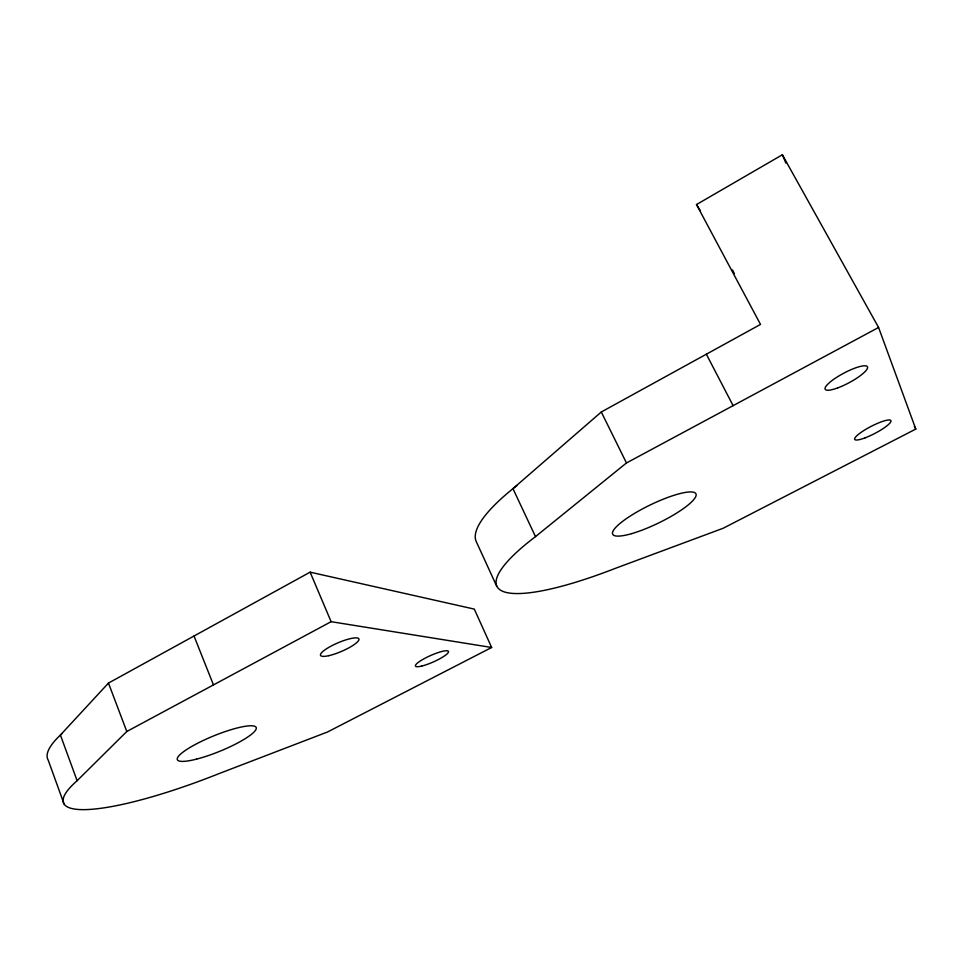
<?xml version="1.0" encoding="UTF-8"?>
<svg xmlns="http://www.w3.org/2000/svg" width="964" height="964" viewBox="0 0 964 964"><rect width="100%" height="100%" fill="white"/><g stroke="black" fill="none" stroke-linecap="round" stroke-linejoin="round"><path stroke-width="1.45" d="M108.474 683.078L60.419 735.05L77.12 780.707A161.663 31.535 -22.2 0 0 218.876 773.67L327.579 731.965L491.64 647.483L474.3 609.103L310.119 572.158L108.474 683.078L126.79 731.495L77.12 780.707M601.295 411.99L512.956 488.652L535.49 536.623A175.773 37.958 -25.9 0 0 615.044 568.471L723.193 528.248L915.8 429.064L878.578 327.471L782.358 154.77L696.502 204.549L760.512 324.41L601.295 411.99L626.467 462.961L535.49 536.623M126.79 731.495L331.122 621.684L491.64 647.483M626.467 462.961L878.578 327.471M696.502 204.549L700.491 210.923M914.354 426.45L915.8 429.064M732.471 269.956L734.387 273.595M706.347 354.198L733.11 405.639M496.605 585.992L476.108 541.25A174.267 42.886 -26.2 0 1 517.138 485.338M782.358 154.77L785.865 163.061M310.119 572.158L331.122 621.684M194.029 636.011L213.466 684.91M64.034 803.892L48.2 760.126A160.386 35.692 -21.9 0 1 62.274 733.327M631.806 533.598A46.272 9.941 -25.9 0 0 696.116 495.327A46.272 9.941 -25.9 0 0 635.023 513.101A46.272 9.941 -25.9 0 0 631.806 533.598M837.644 387.926A23.919 5.459 -28 0 0 867.48 366.85A23.919 5.459 -28 0 0 833.848 379.226A23.919 5.459 -28 0 0 837.644 387.926M865.094 437.849A20.413 3.989 -27.4 0 0 890.929 420.629A20.413 3.989 -27.4 0 0 862.334 431.511A20.413 3.989 -27.4 0 0 865.094 437.849M196.596 759.114A42.597 8.278 -22.2 0 0 256.316 728.23A42.597 8.278 -22.2 0 0 197.379 743.377A42.597 8.278 -22.2 0 0 196.596 759.114M328.772 655.677A20.883 4.639 -23.2 0 0 358.921 639.783A20.883 4.639 -23.2 0 0 331.387 645.952A20.883 4.639 -23.2 0 0 328.772 655.677M421.798 666.04A18.039 3.482 -23.9 0 0 448.368 652.327A18.039 3.482 -23.9 0 0 425.739 657.846A18.039 3.482 -23.9 0 0 421.798 666.04"/></g></svg>
